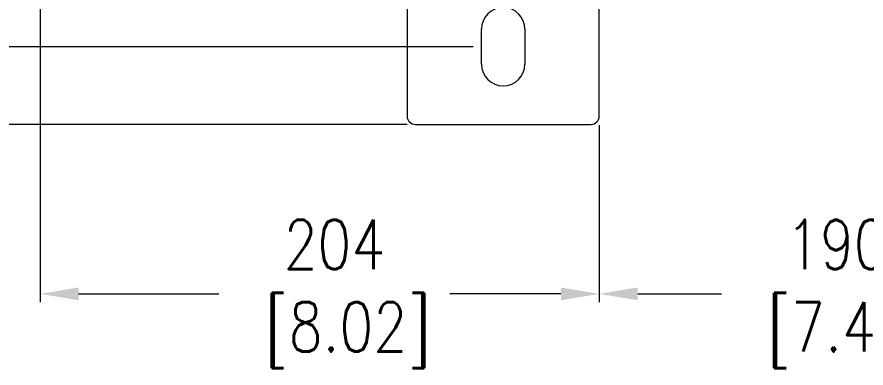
# Model space of a CAD drawing. Header units: inches. Extents: x 40138 to 76695, y -14500 to -5279.
# Drawn here: x 71944.3 to 72253.6, y -10951.7 to -10823.8 of the extents above; entities that cross this region are included whole.
import ezdxf

# ---------------------------------------------------------------- set-up
doc = ezdxf.new("R2010")
doc.units = ezdxf.units.IN
doc.header["$LTSCALE"] = 2
doc.header["$MEASUREMENT"] = 0
doc.header["$PDMODE"] = 35
doc.header["$PDSIZE"] = -1
doc.layers.add('M-ANNO-DIMS', color=7, linetype='Continuous', lineweight=13)
doc.layers.add('M-OBJECT-DETAILS', color=7, linetype='Continuous', lineweight=9)
doc.styles.get("Standard").update_dxf_attribs({"font": 'romans.shx', "width": 0.8})
doc.dimstyles.new('Details World Wide', dxfattribs={"dimscale": 4, "dimtxt": 4.5, "dimasz": 3.5, "dimexe": 0.75, "dimexo": 0.75, "dimgap": 0.75, "dimtad": 0, "dimtih": 1, "dimtoh": 1, "dimdec": 0, "dimzin": 4, "dimdsep": 46, "dimtxsty": 'Standard', "dimcen": 0, "dimclrd": 256, "dimclre": 256, "dimclrt": 256, "dimadec": 0, "dimazin": 1, "dimtfac": 1, "dimtdec": 0, "dimtmove": 0, "dimatfit": 3, "dimfxl": 1, "dimtolj": 1, "dimtzin": 0, "dimlwd": -1, "dimlwe": -1, "dimarcsym": 0})

# ---------------------------------------------------------------- blocks, each defined once
blk = doc.blocks.new('*D22')
at = {"layer": 'Defpoints', "color": 0, "transparency": 16777216}
for p in [(71651, -9716.26), (72113.51, -9716.26), (72113.51, -10834.64)]:
    blk.add_point(p, dxfattribs=at)
at = {"layer": 'M-ANNO-DIMS', "transparency": 16777216}
for p, q in [((72110.51, -9716.26), (71648, -9716.26)), ((71651, -9730.26), (71651, -10349.88)), ((71651, -10820.64), (71651, -10413.31)), ((72110.51, -10834.64), (71648, -10834.64))]:
    blk.add_line(p, q, dxfattribs=at)
for points in [[(71648.67, -9730.26), (71653.33, -9730.26), (71651, -9716.26)], [(71648.67, -10820.64), (71653.33, -10820.64), (71651, -10834.64)]]:
    blk.add_solid(points, dxfattribs=at)
at = {"layer": 'M-ANNO-DIMS', "transparency": 16777216, "insert": (71651, -10381.59), "char_height": 18, "attachment_point": 5}
blk.add_mtext('\\A1;1118\\P [44.03]', dxfattribs=at)
blk = doc.blocks.new('*D29')
at = {"layer": 'Defpoints', "color": 0, "transparency": 16777216}
for p in [(72156.45, -10860.25), (72346.45, -10860.25), (72346.45, -10924.67)]:
    blk.add_point(p, dxfattribs=at)
at = {"layer": 'M-ANNO-DIMS', "transparency": 16777216}
for p, q in [((72156.45, -10863.25), (72156.45, -10927.67)), ((72346.45, -10863.25), (72346.45, -10927.67)), ((72170.45, -10924.67), (72200.94, -10924.67)), ((72332.45, -10924.67), (72285.11, -10924.67))]:
    blk.add_line(p, q, dxfattribs=at)
for points in [[(72170.45, -10922.34), (72170.45, -10927.01), (72156.45, -10924.67)], [(72332.45, -10922.34), (72332.45, -10927.01), (72346.45, -10924.67)]]:
    blk.add_solid(points, dxfattribs=at)
at = {"layer": 'M-ANNO-DIMS', "transparency": 16777216, "insert": (72243.03, -10924.67), "char_height": 18, "attachment_point": 5}
blk.add_mtext('\\A1;190\\P [7.48]', dxfattribs=at)
blk = doc.blocks.new('*D30')
at = {"layer": 'Defpoints', "color": 0, "transparency": 16777216}
for p in [(71952.72, -10798.16), (72156.45, -10914.45), (72156.45, -10924.67)]:
    blk.add_point(p, dxfattribs=at)
at = {"layer": 'M-ANNO-DIMS', "transparency": 16777216}
for p, q in [((71952.72, -10801.16), (71952.72, -10927.67)), ((72156.45, -10917.45), (72156.45, -10927.67)), ((71966.72, -10924.67), (72017.86, -10924.67)), ((72142.45, -10924.67), (72102.03, -10924.67))]:
    blk.add_line(p, q, dxfattribs=at)
for points in [[(71966.72, -10922.34), (71966.72, -10927.01), (71952.72, -10924.67)], [(72142.45, -10922.34), (72142.45, -10927.01), (72156.45, -10924.67)]]:
    blk.add_solid(points, dxfattribs=at)
at = {"layer": 'M-ANNO-DIMS', "transparency": 16777216, "insert": (72059.95, -10924.67), "char_height": 18, "attachment_point": 5}
blk.add_mtext('\\A1;204\\P [8.02]', dxfattribs=at)
blk = doc.blocks.new('*D31')
at = {"layer": 'Defpoints', "color": 0, "transparency": 16777216}
for p in [(71562.32, -9687.95), (72089.45, -9687.95), (72089.45, -10862.95)]:
    blk.add_point(p, dxfattribs=at)
at = {"layer": 'M-ANNO-DIMS', "transparency": 16777216}
for p, q in [((72086.45, -9687.95), (71559.32, -9687.95)), ((71562.32, -9701.95), (71562.32, -10224.68)), ((71562.32, -10848.95), (71562.32, -10288.11)), ((72086.45, -10862.95), (71559.32, -10862.95))]:
    blk.add_line(p, q, dxfattribs=at)
for points in [[(71559.99, -9701.95), (71564.66, -9701.95), (71562.32, -9687.95)], [(71559.99, -10848.95), (71564.66, -10848.95), (71562.32, -10862.95)]]:
    blk.add_solid(points, dxfattribs=at)
at = {"layer": 'M-ANNO-DIMS', "transparency": 16777216, "insert": (71562.32, -10256.4), "char_height": 18, "attachment_point": 5}
blk.add_mtext('\\A1;1175\\P [46.26]', dxfattribs=at)

msp = doc.modelspace()

# ---------------------------------------------------------------- linework, layer by layer
at = {"layer": 'M-OBJECT-DETAILS', "lineweight": 15}
for p, q in [((72086.446, -10800.947), (72086.446, -10859.947)), ((72156.446, -10859.947), (72156.446, -10800.947)), ((72113.508, -10840.992), (72113.508, -10828.287)), ((72129.383, -10828.287), (72129.383, -10840.992)), ((72089.446, -10862.947), (72153.446, -10862.947))]:
    msp.add_line(p, q, dxfattribs=at)
for centre, radius, start, end in [((72121.446, -10828.287), 7.937, 0, 180), ((72121.446, -10840.992), 7.937, 180, 0), ((72089.446, -10859.947), 3, 180, 270), ((72153.446, -10859.947), 3, 270, 0)]:
    msp.add_arc(centre, radius, start, end, dxfattribs=at)

# ---------------------------------------------------------------- dimensions: what is measured, and where the dimension line sits
at = {"layer": 'M-ANNO-DIMS'}
for base, p1, p2, picture, middle in [((71562.322, -9687.953), (72089.446, -10862.947), (72089.446, -9687.953), '*D31', (71562.322, -10256.398)), ((71650.998, -9716.261), (72113.508, -10834.639), (72113.508, -9716.261), '*D22', (71650.998, -10381.593))]:
    dim = msp.add_linear_dim(base=base, p1=p1, p2=p2, angle=90, dimstyle='Details World Wide', override={"dimpost": '\\X'}, dxfattribs=at)
    dim.commit()
    dim.dimension.update_dxf_attribs({"geometry": picture, "text_midpoint": middle, "dimtype": 160})
for base, p1, p2, picture, middle in [((72156.446, -10924.674), (71952.72, -10798.161), (72156.446, -10914.445), '*D30', (72059.948, -10924.674)), ((72346.446, -10924.674), (72156.446, -10860.252), (72346.446, -10860.252), '*D29', (72243.026, -10924.674))]:
    dim = msp.add_linear_dim(base=base, p1=p1, p2=p2, dimstyle='Details World Wide', override={"dimpost": '\\X'}, dxfattribs=at)
    dim.commit()
    dim.dimension.update_dxf_attribs({"geometry": picture, "text_midpoint": middle, "dimtype": 160})

doc.saveas('drawing.dxf')
